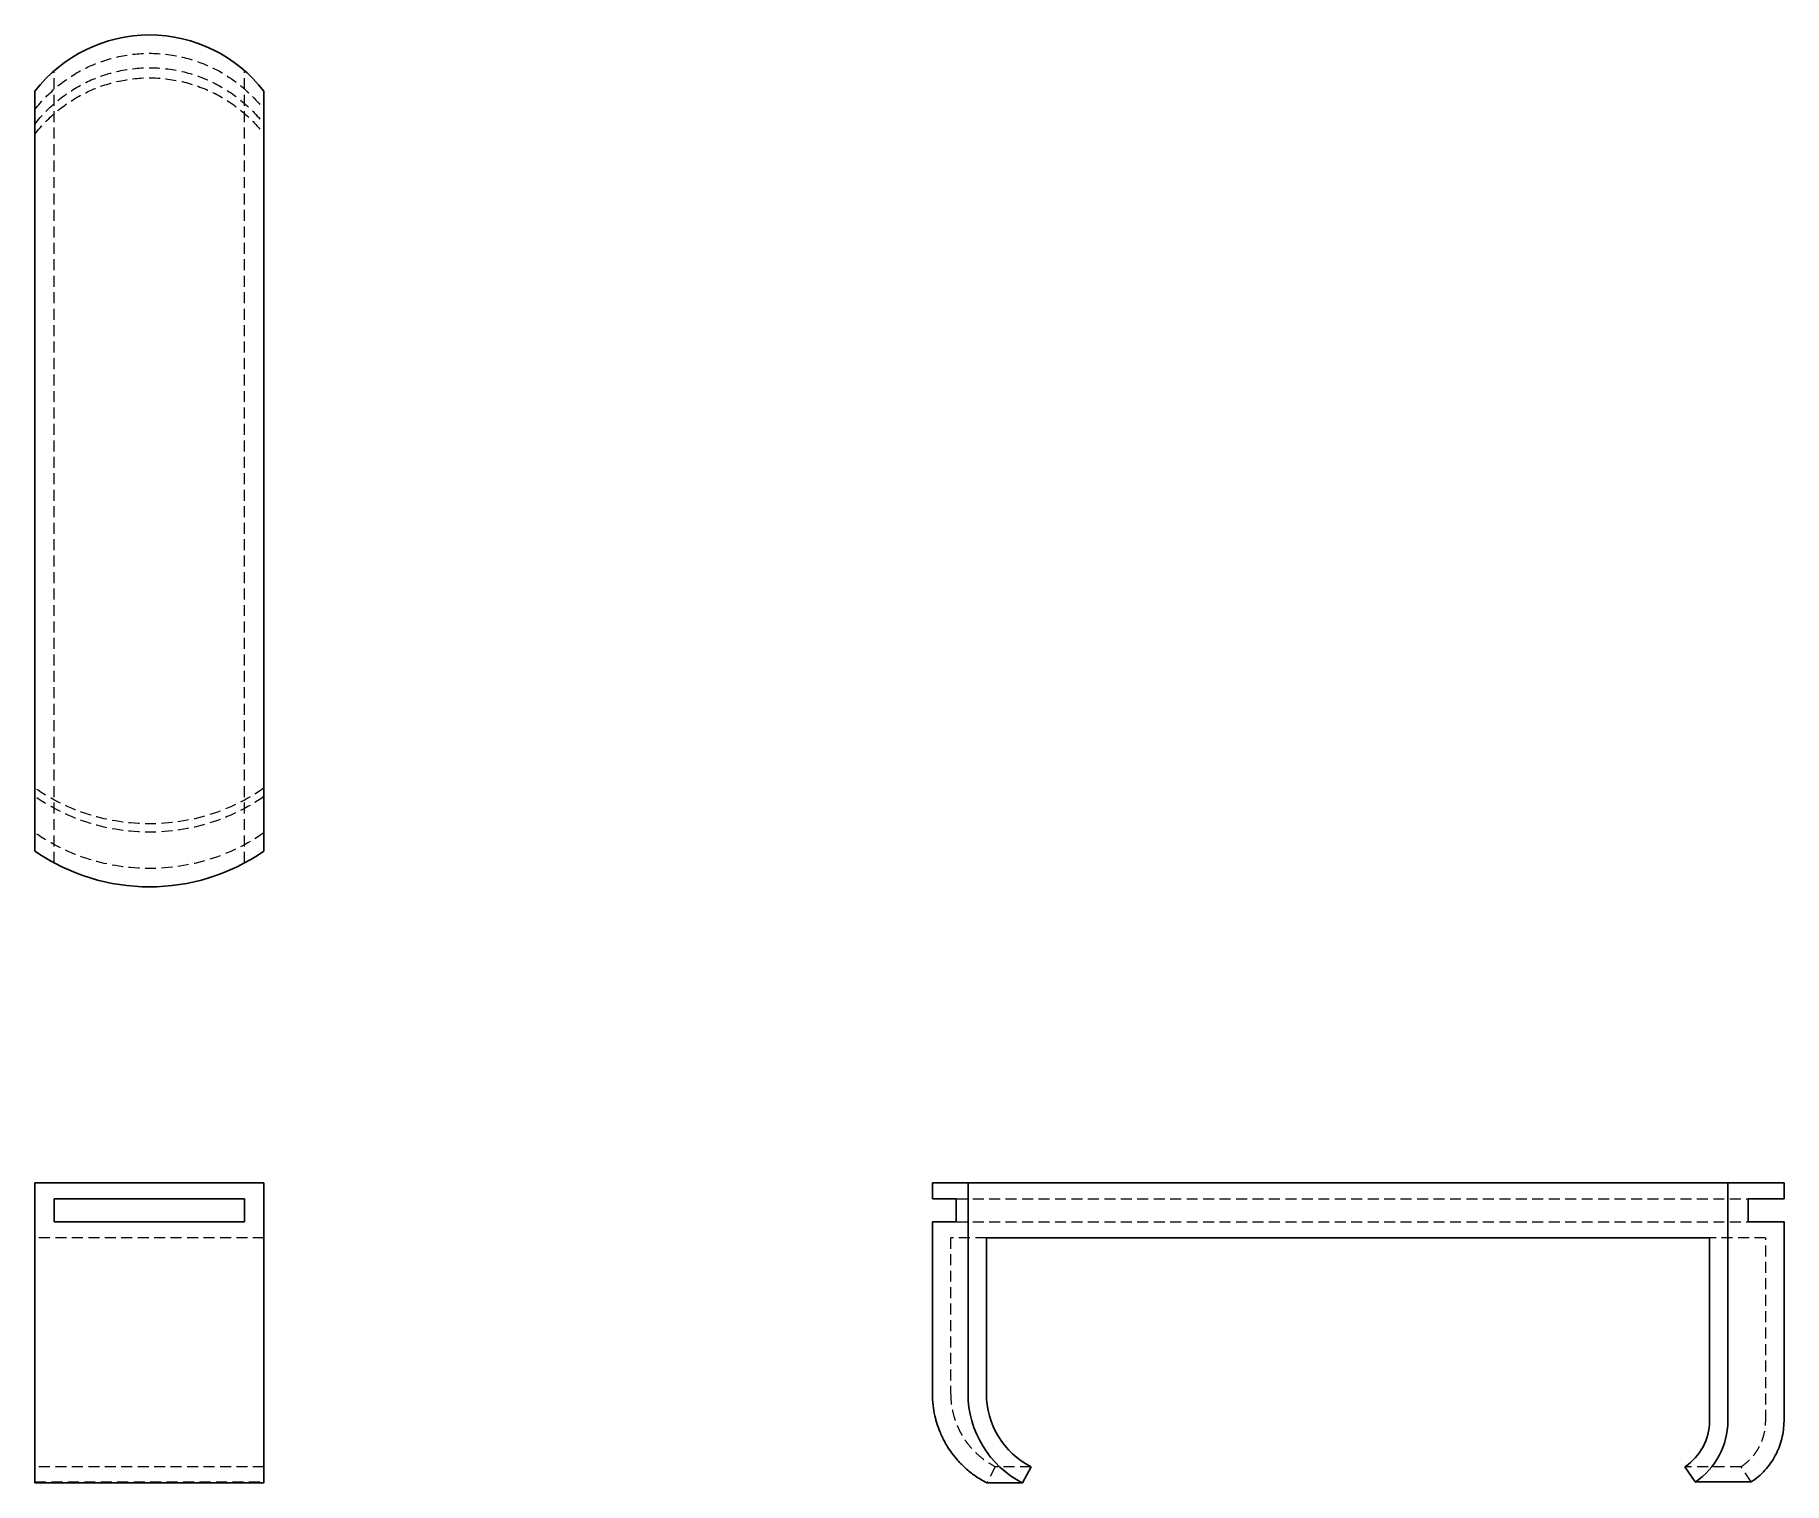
# Model space of a CAD drawing. Header units: millimetres. Extents: x 70 to 272, y 40 to 207.
import ezdxf

# ---------------------------------------------------------------- set-up
doc = ezdxf.new("R2010")
doc.units = ezdxf.units.MM
doc.linetypes.add('HIDDEN', pattern=[1.905, 1.27, -0.635])

msp = doc.modelspace()

# ---------------------------------------------------------------- linework, layer by layer
at = {"color": 7, "linetype": 'HIDDEN', "lineweight": 18}
for p, q in [((71.98, 111.39), (71.98, 203.06)), ((94.02, 111.39), (94.02, 203.06)), ((176.39, 72.52), (268.06, 72.52)), ((176.39, 69.87), (268.06, 69.87)), ((175.74, 68.01), (175.74, 49.99)), ((270.08, 46.81), (270.08, 68.01)), ((180.91, 41.51), (179.94, 39.63)), ((268.41, 39.75), (267.24, 41.51))]:
    msp.add_line(p, q, dxfattribs=at)
at = {"color": 7, "linetype": 'Continuous', "lineweight": 25}
for p, q in [((69.75, 112.75), (69.75, 200.7)), ((96.25, 112.75), (96.25, 200.7)), ((69.75, 68.01), (69.75, 74.37)), ((69.75, 74.37), (96.25, 74.37)), ((96.25, 68.01), (96.25, 74.37)), ((173.62, 74.37), (173.62, 72.52)), ((173.62, 74.37), (177.75, 74.37)), ((177.75, 68.01), (177.75, 74.37)), ((177.75, 74.37), (265.7, 74.37)), ((265.7, 68.01), (265.7, 74.37)), ((265.7, 74.37), (272.2, 74.37)), ((272.2, 72.52), (272.2, 74.37)), ((94.02, 72.52), (71.98, 72.52)), ((71.98, 72.52), (71.98, 69.87)), ((94.02, 72.52), (94.02, 69.87)), ((176.39, 72.52), (173.62, 72.52)), ((176.39, 72.52), (176.39, 69.87)), ((272.2, 72.52), (268.06, 72.52)), ((268.06, 72.52), (268.06, 69.87)), ((94.02, 69.87), (71.98, 69.87)), ((173.62, 69.87), (173.62, 68.01)), ((176.39, 69.87), (173.62, 69.87)), ((272.2, 69.87), (268.06, 69.87)), ((272.2, 68.01), (272.2, 69.87)), ((69.75, 49.99), (69.75, 68.01)), ((96.25, 49.99), (96.25, 68.01)), ((173.62, 68.01), (173.62, 49.99)), ((177.75, 49.99), (177.75, 68.01)), ((179.87, 68.01), (179.87, 49.99)), ((179.87, 68.01), (263.58, 68.01)), ((263.58, 68.01), (263.58, 46.81)), ((265.7, 46.81), (265.7, 68.01)), ((272.2, 46.81), (272.2, 68.01)), ((69.75, 39.63), (69.75, 49.99)), ((96.25, 39.63), (96.25, 49.99)), ((185.04, 41.51), (184.07, 39.63)), ((260.73, 41.51), (261.9, 39.75))]:
    msp.add_line(p, q, dxfattribs=at)
for centre, radius, start, end in [((83, 190.45), 16.75, 37.7079, 142.2921), ((83, 131.94), 23.32, 235.3765, 304.6235), ((189.41, 49.99), 11.66, 180, 242.734), ((189.41, 49.99), 9.54, 180, 242.734), ((257.22, 46.81), 6.36, 303.5573, 0), ((257.22, 46.81), 8.48, 303.5573, 0)]:
    msp.add_arc(centre, radius, start, end, dxfattribs=at)
at = {"color": 7, "linetype": 'HIDDEN', "lineweight": 18}
for points, knots in [([(69.75, 198.58), (70.53, 199.58), (71.42, 200.5), (73.4, 202.11), (74.48, 202.81), (76.76, 203.93), (77.97, 204.36), (80.45, 204.94), (81.73, 205.08), (84.27, 205.08), (85.55, 204.94), (88.03, 204.36), (89.24, 203.93), (91.52, 202.81), (92.6, 202.11), (94.58, 200.5), (95.47, 199.58), (96.25, 198.58)], [0, 0, 0, 0, 0.125, 0.125, 0.25, 0.25, 0.375, 0.375, 0.5, 0.5, 0.625, 0.625, 0.75, 0.75, 0.875, 0.875, 1, 1, 1, 1]), ([(69.75, 196.9), (70.53, 197.91), (71.42, 198.83), (73.4, 200.44), (74.48, 201.13), (76.76, 202.26), (77.97, 202.69), (80.45, 203.26), (81.73, 203.41), (84.27, 203.41), (85.55, 203.26), (88.03, 202.69), (89.24, 202.26), (91.52, 201.13), (92.6, 200.44), (94.58, 198.83), (95.47, 197.91), (96.25, 196.9)], [0, 0, 0, 0, 0.125, 0.125, 0.25, 0.25, 0.375, 0.375, 0.5, 0.5, 0.625, 0.625, 0.75, 0.75, 0.875, 0.875, 1, 1, 1, 1]), ([(69.75, 195.73), (70.53, 196.74), (71.42, 197.66), (73.4, 199.27), (74.48, 199.96), (76.76, 201.08), (77.97, 201.51), (80.45, 202.09), (81.73, 202.24), (84.27, 202.24), (85.55, 202.09), (88.03, 201.51), (89.24, 201.08), (91.52, 199.96), (92.6, 199.27), (94.58, 197.66), (95.47, 196.74), (96.25, 195.73)], [0, 0, 0, 0, 0.125, 0.125, 0.25, 0.25, 0.375, 0.375, 0.5, 0.5, 0.625, 0.625, 0.75, 0.75, 0.875, 0.875, 1, 1, 1, 1]), ([(96.25, 120.04), (94.32, 118.7), (92.18, 117.66), (87.7, 116.27), (85.35, 115.91), (80.65, 115.91), (78.3, 116.27), (73.82, 117.66), (71.68, 118.7), (69.75, 120.04)], [0, 0, 0, 0, 0.25, 0.25, 0.5, 0.5, 0.75, 0.75, 1, 1, 1, 1]), ([(96.25, 119.07), (94.32, 117.73), (92.18, 116.69), (87.7, 115.3), (85.35, 114.94), (80.65, 114.94), (78.3, 115.3), (73.82, 116.69), (71.68, 117.73), (69.75, 119.07)], [0, 0, 0, 0, 0.25, 0.25, 0.5, 0.5, 0.75, 0.75, 1, 1, 1, 1]), ([(96.25, 114.87), (94.32, 113.54), (92.18, 112.49), (87.7, 111.1), (85.35, 110.74), (80.65, 110.74), (78.3, 111.1), (73.82, 112.49), (71.68, 113.54), (69.75, 114.87)], [0, 0, 0, 0, 0.25, 0.25, 0.5, 0.5, 0.75, 0.75, 1, 1, 1, 1]), ([(96.25, 68.01), (94.32, 68.01), (92.18, 68.01), (87.7, 68.01), (85.35, 68.01), (80.65, 68.01), (78.3, 68.01), (73.82, 68.01), (71.68, 68.01), (69.75, 68.01)], [0, 0, 0, 0, 0.25, 0.25, 0.5, 0.5, 0.75, 0.75, 1, 1, 1, 1]), ([(179.87, 68.01), (179.39, 68.01), (178.45, 68.01), (177.35, 68.01), (176.51, 68.01), (175.98, 68.01), (175.73, 68.01), (175.76, 68.01), (175.77, 68.01)], [0, 0, 0, 0, 0.186669, 0.373338, 0.560007, 0.746676, 0.933345, 1, 1, 1, 1]), ([(270.06, 68.01), (270.05, 68.01), (270.02, 68.01), (269.63, 68.01), (268.95, 68.01), (267.98, 68.01), (266.75, 68.01), (265.3, 68.01), (264.15, 68.01), (263.58, 68.01)], [0, 0, 0, 0, 0.1200217, 0.2666847, 0.4133478, 0.5600108, 0.7066739, 0.8533369, 1, 1, 1, 1]), ([(175.74, 49.99), (175.75, 49.61), (175.78, 48.9), (175.95, 47.92), (176.18, 47.1), (176.42, 46.44), (176.65, 45.91), (176.9, 45.42), (177.2, 44.9), (177.62, 44.29), (178.17, 43.61), (178.9, 42.88), (179.81, 42.14), (180.53, 41.73), (180.91, 41.51)], [0, 0, 0, 0, 0.108701, 0.203759, 0.285168, 0.352924, 0.407023, 0.45226, 0.509021, 0.579599, 0.663991, 0.762193, 0.874198, 1, 1, 1, 1]), ([(267.24, 41.51), (267.45, 41.66), (267.87, 41.97), (268.43, 42.52), (268.93, 43.13), (269.34, 43.8), (269.67, 44.51), (269.9, 45.26), (270.05, 46.03), (270.07, 46.55), (270.08, 46.81)], [0, 0, 0, 0, 0.125, 0.25, 0.375, 0.5, 0.625, 0.75, 0.875, 1, 1, 1, 1]), ([(96.25, 41.51), (94.32, 41.51), (92.18, 41.51), (87.7, 41.51), (85.35, 41.51), (80.65, 41.51), (78.3, 41.51), (73.82, 41.51), (71.68, 41.51), (69.75, 41.51)], [0, 0, 0, 0, 0.25, 0.25, 0.5, 0.5, 0.75, 0.75, 1, 1, 1, 1]), ([(185.04, 41.51), (184.56, 41.51), (183.61, 41.51), (182.52, 41.51), (181.68, 41.51), (181.15, 41.51), (180.9, 41.51), (180.93, 41.51), (180.94, 41.51)], [0, 0, 0, 0, 0.186674, 0.373349, 0.560023, 0.746697, 0.933372, 1, 1, 1, 1]), ([(267.22, 41.51), (267.21, 41.51), (267.18, 41.51), (266.79, 41.51), (266.11, 41.51), (265.14, 41.51), (263.91, 41.51), (262.45, 41.51), (261.31, 41.51), (260.73, 41.51)], [0, 0, 0, 0, 0.1201, 0.26675, 0.4134, 0.56005, 0.7067, 0.85335, 1, 1, 1, 1]), ([(69.75, 39.75), (70.53, 39.75), (71.42, 39.75), (73.4, 39.75), (74.48, 39.75), (76.76, 39.75), (77.97, 39.75), (80.45, 39.75), (81.73, 39.75), (84.27, 39.75), (85.55, 39.75), (88.03, 39.75), (89.24, 39.75), (91.52, 39.75), (92.6, 39.75), (94.58, 39.75), (95.47, 39.75), (96.25, 39.75)], [0, 0, 0, 0, 0.125, 0.125, 0.25, 0.25, 0.375, 0.375, 0.5, 0.5, 0.625, 0.625, 0.75, 0.75, 0.875, 0.875, 1, 1, 1, 1])]:
    msp.add_open_spline(points, degree=3, knots=knots, dxfattribs=at)
at = {"color": 7, "linetype": 'Continuous', "lineweight": 25}
for points, knots in [([(173.62, 49.99), (173.64, 49.53), (173.66, 48.66), (173.88, 47.46), (174.15, 46.46), (174.45, 45.65), (174.74, 45), (175.04, 44.41), (175.41, 43.77), (175.91, 43.02), (176.59, 42.19), (177.48, 41.3), (178.59, 40.39), (179.47, 39.89), (179.94, 39.63)], [0, 0, 0, 0, 0.108701, 0.203759, 0.285168, 0.352924, 0.407023, 0.45226, 0.509021, 0.579599, 0.663991, 0.762193, 0.874198, 1, 1, 1, 1]), ([(268.41, 39.75), (268.69, 39.95), (269.26, 40.35), (270.01, 41.09), (270.66, 41.9), (271.21, 42.79), (271.65, 43.74), (271.96, 44.74), (272.16, 45.77), (272.19, 46.46), (272.2, 46.81)], [0, 0, 0, 0, 0.125, 0.25, 0.375, 0.5, 0.625, 0.75, 0.875, 1, 1, 1, 1]), ([(96.25, 39.63), (94.32, 39.63), (92.18, 39.63), (87.7, 39.63), (85.35, 39.63), (80.65, 39.63), (78.3, 39.63), (73.82, 39.63), (71.68, 39.63), (69.75, 39.63)], [0, 0, 0, 0, 0.25, 0.25, 0.5, 0.5, 0.75, 0.75, 1, 1, 1, 1]), ([(184.07, 39.63), (183.59, 39.63), (182.64, 39.63), (181.55, 39.63), (180.71, 39.63), (180.17, 39.63), (179.93, 39.63), (179.96, 39.63), (179.97, 39.63)], [0, 0, 0, 0, 0.186674, 0.373349, 0.560023, 0.746697, 0.933372, 1, 1, 1, 1]), ([(268.39, 39.75), (268.38, 39.75), (268.35, 39.75), (267.96, 39.75), (267.28, 39.75), (266.31, 39.75), (265.08, 39.75), (263.62, 39.75), (262.48, 39.75), (261.9, 39.75)], [0, 0, 0, 0, 0.1201, 0.26675, 0.4134, 0.56005, 0.7067, 0.85335, 1, 1, 1, 1])]:
    msp.add_open_spline(points, degree=3, knots=knots, dxfattribs=at)

doc.saveas('drawing.dxf')
